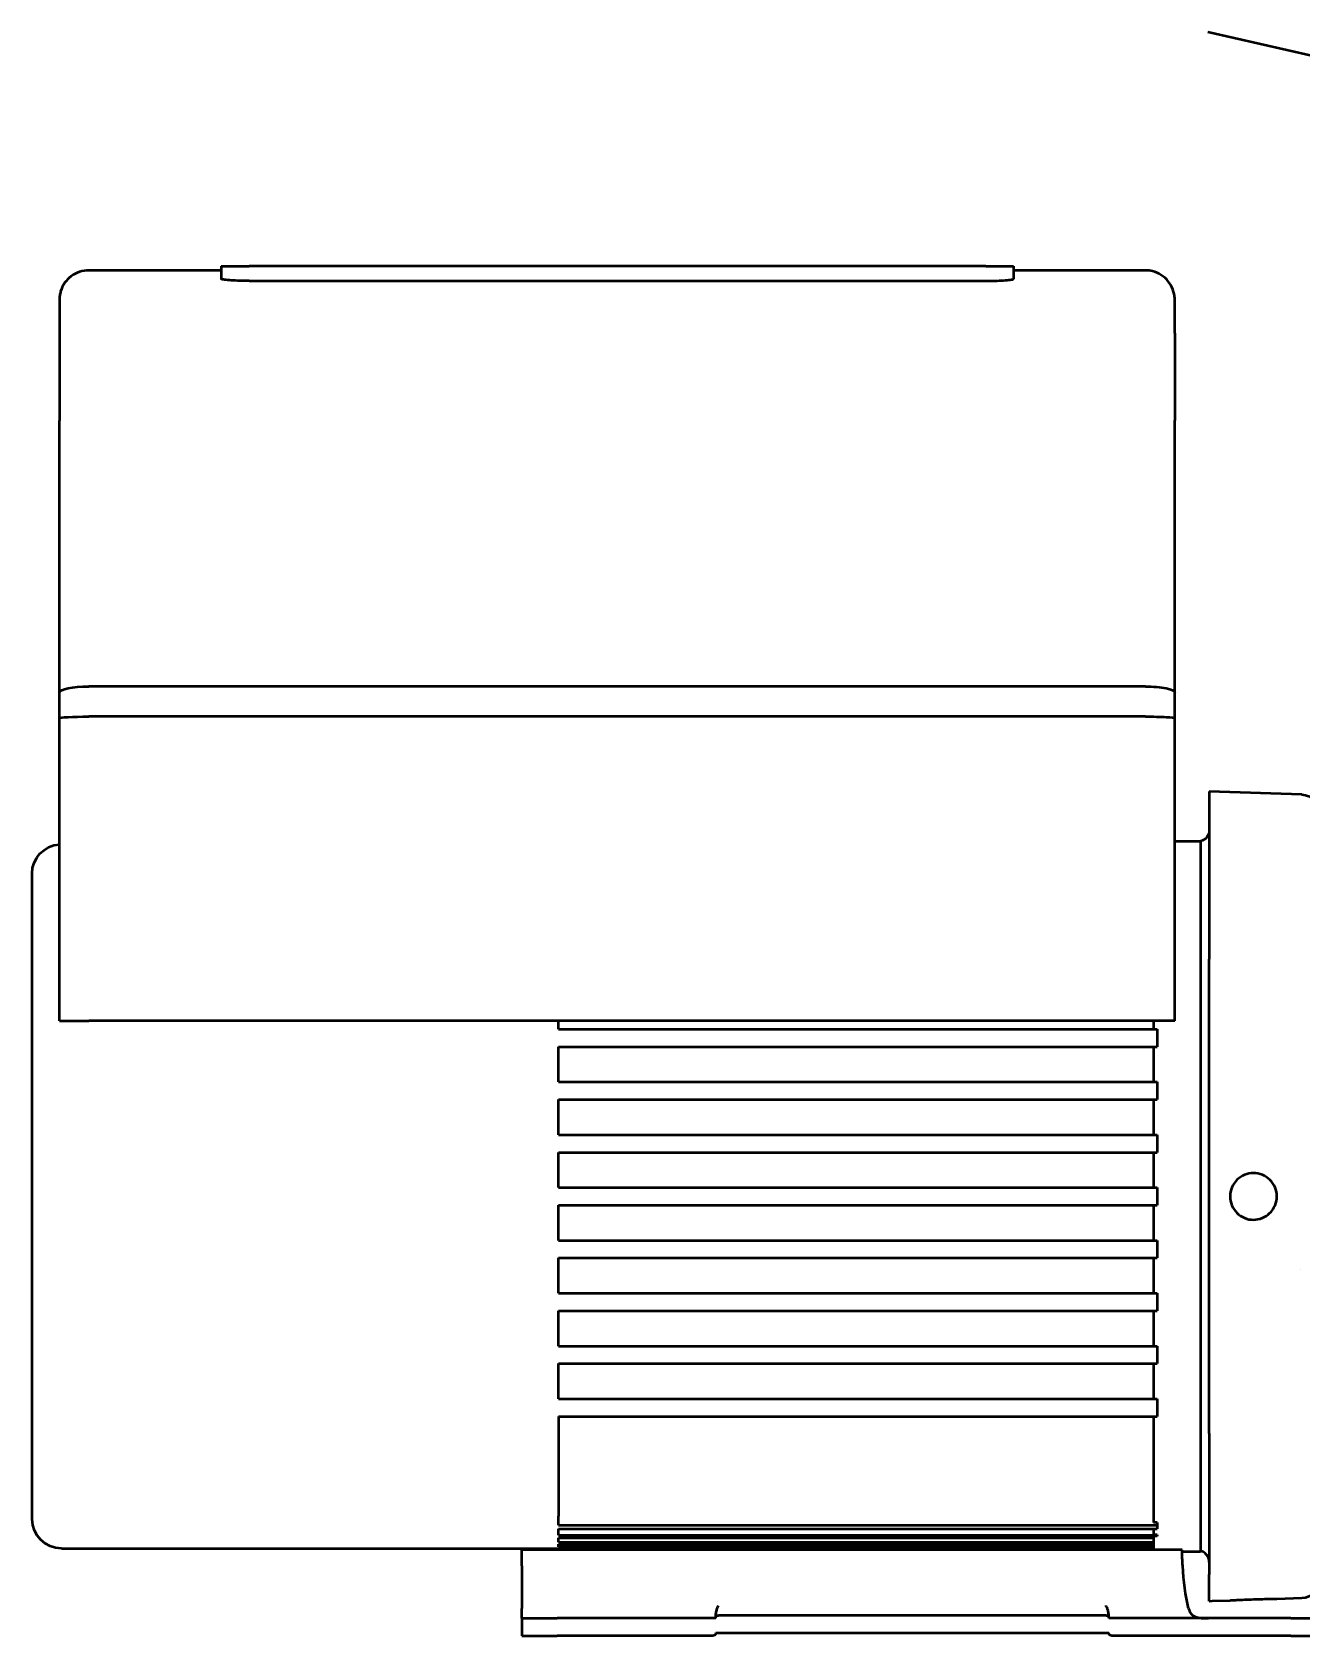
# Model space of a CAD drawing. Header units: millimetres. Extents: x -225363 to 347188, y -782467 to 813415.
# Drawn here: x 54169.7 to 54386, y 13628.4 to 13901.7 of the extents above; entities that cross this region are included whole.
import ezdxf

# ---------------------------------------------------------------- set-up
doc = ezdxf.new("R2010")
doc.units = ezdxf.units.MM
doc.layers.add('Visible (ISO)', color=7, linetype='Continuous', lineweight=50)

# ---------------------------------------------------------------- blocks, each defined once
blk = doc.blocks.new('bomtangap')
at = {"layer": 'Visible (ISO)'}
for p, q in [((54215.72, 20597.3), (54244.36, 20603.87)), ((54255.01, 20563.26), (54277.45, 20563.26)), ((54282.2, 20563.95), (54277.45, 20563.95)), ((54277.45, 20563.95), (54277.45, 20561.82)), ((54282.2, 20563.95), (54407.7, 20563.95)), ((54412.45, 20563.95), (54407.7, 20563.95)), ((54412.45, 20563.95), (54412.45, 20561.82)), ((54412.45, 20563.26), (54435.01, 20563.26)), ((54407.7, 20561.47), (54282.2, 20561.47)), ((54250.01, 20552.56), (54250.01, 20537.67)), ((54440.01, 20552.56), (54440.01, 20537.67)), ((54250.01, 20491.34), (54250.01, 20537.67)), ((54440.01, 20491.34), (54440.01, 20537.67)), ((54250.01, 20486.94), (54250.01, 20491.34)), ((54255.01, 20492.35), (54435.01, 20492.35)), ((54440.01, 20486.94), (54440.01, 20491.34)), ((54250.01, 20435.38), (54250.01, 20486.94)), ((54255.01, 20487.22), (54435.01, 20487.22)), ((54440.01, 20435.38), (54440.01, 20486.94)), ((54228.34, 20473.91), (54244.11, 20474.47)), ((54244.11, 20474.47), (54244.11, 20469.87)), ((54244.11, 20469.87), (54244.11, 20445.86)), ((54245.61, 20465.97), (54245.61, 20457.81)), ((54250.01, 20465.97), (54245.61, 20465.97)), ((54444.67, 20455.1), (54444.67, 20460.45)), ((54245.61, 20457.81), (54245.61, 20453.35)), ((54245.61, 20453.35), (54245.61, 20357.54)), ((54444.67, 20439.62), (54444.67, 20455.1)), ((54244.11, 20365.03), (54244.11, 20445.86)), ((54444.67, 20405.45), (54444.67, 20439.62)), ((54250.01, 20435.38), (54255.01, 20435.38)), ((54355.01, 20433.95), (54253.01, 20433.95)), ((54253.01, 20433.95), (54253.01, 20430.95)), ((54253.61, 20435.38), (54253.61, 20433.95)), ((54255.01, 20435.38), (54435.01, 20435.38)), ((54355.01, 20433.95), (54355.01, 20435.38)), ((54440.01, 20435.38), (54435.01, 20435.38)), ((54355.01, 20430.95), (54253.01, 20430.95)), ((54253.61, 20430.95), (54253.61, 20424.95)), ((54355.01, 20424.95), (54355.01, 20430.95)), ((54355.01, 20424.95), (54253.01, 20424.95)), ((54253.01, 20424.95), (54253.01, 20421.95)), ((54355.01, 20421.95), (54253.01, 20421.95)), ((54253.61, 20421.95), (54253.61, 20415.95)), ((54355.01, 20415.95), (54355.01, 20421.95)), ((54355.01, 20415.95), (54253.01, 20415.95)), ((54253.01, 20415.95), (54253.01, 20412.95)), ((54355.01, 20412.95), (54253.01, 20412.95)), ((54253.61, 20412.95), (54253.61, 20406.95)), ((54355.01, 20406.95), (54355.01, 20412.95)), ((54355.01, 20406.95), (54253.01, 20406.95)), ((54253.01, 20406.95), (54253.01, 20403.95)), ((54355.01, 20403.95), (54253.01, 20403.95)), ((54253.61, 20403.95), (54253.61, 20397.95)), ((54355.01, 20397.95), (54355.01, 20403.95)), ((54444.67, 20371.27), (54444.67, 20405.45)), ((54355.01, 20397.95), (54253.01, 20397.95)), ((54253.01, 20397.95), (54253.01, 20394.95)), ((54355.01, 20394.95), (54253.01, 20394.95)), ((54253.61, 20394.95), (54253.61, 20388.95)), ((54355.01, 20388.95), (54355.01, 20394.95)), ((54355.01, 20388.95), (54253.01, 20388.95)), ((54253.01, 20388.95), (54253.01, 20385.95)), ((54355.01, 20385.95), (54253.01, 20385.95)), ((54253.61, 20385.95), (54253.61, 20379.95)), ((54355.01, 20379.95), (54355.01, 20385.95)), ((54355.01, 20379.95), (54253.01, 20379.95)), ((54253.01, 20379.95), (54253.01, 20376.95)), ((54355.01, 20376.95), (54253.01, 20376.95)), ((54253.61, 20376.95), (54253.61, 20370.95)), ((54355.01, 20370.95), (54355.01, 20376.95)), ((54355.01, 20370.95), (54253.01, 20370.95)), ((54253.01, 20370.95), (54253.01, 20370.3)), ((54444.67, 20355.79), (54444.67, 20371.27)), ((54253.01, 20370.3), (54253.01, 20367.95)), ((54355.01, 20367.95), (54253.01, 20367.95)), ((54253.61, 20367.95), (54253.61, 20357.54)), ((54355.01, 20367.95), (54355.01, 20350.94)), ((54244.11, 20365.03), (54244.11, 20341.02)), ((54245.61, 20357.54), (54245.61, 20353.08)), ((54253.61, 20357.54), (54253.61, 20353.08)), ((54444.67, 20350.45), (54444.67, 20355.79)), ((54245.61, 20353.08), (54245.61, 20344.92)), ((54253.61, 20353.08), (54253.61, 20349.86)), ((54253.01, 20349.86), (54253.01, 20349.39)), ((54253.01, 20349.86), (54253.61, 20349.86)), ((54355.01, 20349.39), (54253.01, 20349.39)), ((54253.01, 20349.39), (54253.01, 20348.78)), ((54355.01, 20349.39), (54355.01, 20350.94)), ((54355.01, 20348.78), (54253.01, 20348.78)), ((54253.01, 20347.76), (54253.01, 20347.72)), ((54253.01, 20347.76), (54253.61, 20347.76)), ((54355.01, 20347.72), (54253.01, 20347.72)), ((54253.01, 20347.72), (54253.01, 20347.55)), ((54253.01, 20347.55), (54253.61, 20347.55)), ((54253.61, 20348.78), (54253.61, 20347.76)), ((54253.61, 20347.55), (54253.61, 20345.2)), ((54355.01, 20347.26), (54253.61, 20347.26)), ((54355.01, 20346.5), (54253.61, 20346.5)), ((54355.01, 20347.72), (54355.01, 20348.78)), ((54355.01, 20346.5), (54355.01, 20347.26)), ((54248.71, 20344.92), (54245.61, 20344.92)), ((54248.71, 20345.2), (54361.21, 20345.2)), ((54248.71, 20343.99), (54248.71, 20345.2)), ((54355.01, 20346.2), (54253.61, 20346.2)), ((54355.01, 20345.75), (54253.61, 20345.75)), ((54355.01, 20345.6), (54253.61, 20345.6)), ((54355.01, 20345.45), (54253.61, 20345.45)), ((54439.67, 20345.45), (54253.61, 20345.45)), ((54355.01, 20345.75), (54355.01, 20346.2)), ((54355.01, 20345.45), (54355.01, 20345.6)), ((54361.21, 20342.5), (54361.21, 20345.2)), ((54244.11, 20336.49), (54244.11, 20341.02)), ((54361.21, 20342.5), (54361.21, 20335.23)), ((54228.34, 20336.98), (54232.61, 20336.83)), ((54240.57, 20336.55), (54243.61, 20336.44)), ((54243.61, 20336.51), (54243.61, 20336.44)), ((54244.11, 20336.49), (54243.64, 20336.51)), ((54230.21, 20333.55), (54224.21, 20333.55)), ((54230.21, 20333.55), (54261.21, 20333.55)), ((54261.71, 20334.05), (54327.71, 20334.05)), ((54328.21, 20333.55), (54355.21, 20333.55)), ((54361.21, 20333.55), (54355.21, 20333.55)), ((54361.21, 20333.55), (54361.21, 20335.23)), ((54361.21, 20333.55), (54361.21, 20330.55)), ((54230.21, 20330.55), (54224.21, 20330.55)), ((54230.21, 20330.55), (54260.71, 20330.55)), ((54328.21, 20331.05), (54261.21, 20331.05)), ((54328.71, 20330.55), (54355.21, 20330.55)), ((54361.21, 20330.55), (54355.21, 20330.55))]:
    blk.add_line(p, q, dxfattribs=at)
for centre, radius, start, end in [((54228.44, 20470.9), 3.02, 92, 180), ((54246.09, 20467.88), 1.98, 180, 254.8656), ((54245.56, 20465.92), 0.05, 0, 74.8656), ((54439.67, 20460.45), 5, 0, 86.0951), ((54439.67, 20350.45), 5, 270, 0), ((54228.44, 20339.99), 3.02, 180, 268), ((54261.71, 20333.55), 0.5, 90, 180), ((54327.71, 20333.55), 0.5, 0, 90), ((54260.71, 20331.05), 0.5, 270, 0), ((54328.71, 20331.05), 0.5, 180, 270)]:
    blk.add_arc(centre, radius, start, end, dxfattribs=at)
for centre, major_axis, ratio, start_param, end_param in [((54255.01, 20491.34), (5, 0), 0.202294, 1.570796, 3.141593), ((54435.01, 20491.34), (-5, 0), 0.202294, 3.141593, 4.712389), ((54255.01, 20486.94), (5, 0), 0.055817, 1.570796, 3.141593), ((54435.01, 20486.94), (-5, 0), 0.055817, 3.141593, 4.712389), ((54228.62, 20405.44), (0, 63.5), 0.00001, 1.769222, 1.769224), ((54242.7, 20345.19), (0.01, -17.41), 0.345375, 0.961459, 1.415546)]:
    blk.add_ellipse(centre, major_axis=major_axis, ratio=ratio, start_param=start_param, end_param=end_param, dxfattribs=at)
for points, degree, knots in [([(54250.01, 20558.26), (54250.01, 20558.32), (54250.01, 20558.38), (54250.03, 20558.97), (54250.14, 20559.51), (54250.51, 20560.5), (54250.78, 20560.97), (54251.44, 20561.8), (54251.85, 20562.17), (54252.74, 20562.75), (54253.24, 20562.97), (54254.17, 20563.21), (54254.59, 20563.26), (54255.01, 20563.26)], 3, [0, 0, 0, 0, 0.0180183, 0.0180183, 0.1773362, 0.1773362, 0.3366536, 0.3366536, 0.4959417, 0.4959417, 0.6563157, 0.6563157, 0.78232, 0.78232, 0.78232, 0.78232]), ([(54435.01, 20563.26), (54435.55, 20563.26), (54436.1, 20563.17), (54437.11, 20562.83), (54437.59, 20562.57), (54438.44, 20561.93), (54438.82, 20561.54), (54439.42, 20560.67), (54439.66, 20560.18), (54439.87, 20559.44), (54439.93, 20559.21), (54439.99, 20558.74), (54440.01, 20558.5), (54440.01, 20558.26)], 3, [0, 0, 0, 0, 0.1621828, 0.1621828, 0.3213955, 0.3213955, 0.4807208, 0.4807208, 0.6400362, 0.6400362, 0.7105477, 0.7105477, 0.7825127, 0.7825127, 0.7825127, 0.7825127]), ([(54282.2, 20561.47), (54281.88, 20561.47), (54281.56, 20561.47), (54280.9, 20561.48), (54280.57, 20561.49), (54279.73, 20561.52), (54279.25, 20561.54), (54278.41, 20561.61), (54278.07, 20561.65), (54277.71, 20561.71), (54277.61, 20561.73), (54277.48, 20561.77), (54277.45, 20561.8), (54277.45, 20561.82)], 3, [0.000001, 0.000001, 0.000001, 0.000001, 0.0968872, 0.0968872, 0.2003319, 0.2003319, 0.3742371, 0.3742371, 0.5553805, 0.5553805, 0.6521972, 0.6521972, 0.7484702, 0.7484702, 0.7484702, 0.7484702]), ([(54407.7, 20561.47), (54408.02, 20561.47), (54408.35, 20561.47), (54409, 20561.48), (54409.33, 20561.49), (54410.17, 20561.52), (54410.65, 20561.54), (54411.49, 20561.61), (54411.83, 20561.65), (54412.19, 20561.71), (54412.29, 20561.73), (54412.42, 20561.77), (54412.45, 20561.8), (54412.45, 20561.82)], 3, [-0.7485266, -0.7485266, -0.7485266, -0.7485266, -0.6516331, -0.6516331, -0.5481807, -0.5481807, -0.3742623, -0.3742623, -0.1931053, -0.1931053, -0.0962813, -0.0962813, -0.000001, -0.000001, -0.000001, -0.000001]), ([(54250.01, 20552.56), (54250.01, 20553.7), (54250.01, 20554.69), (54250.01, 20555.55), (54250.01, 20556.97), (54250.01, 20557.83), (54250.01, 20558.12), (54250.01, 20558.26), (54250.01, 20558.26), (54250.01, 20558.26), (54250.01, 20558.26), (54250.01, 20558.26)], 5, [79.108418, 79.108418, 79.108418, 79.108418, 79.108418, 79.108418, 120.306552, 120.306552, 120.306552, 161.504685, 161.504685, 161.504685, 161.513725, 161.513725, 161.513725, 161.513725, 161.513725, 161.513725]), ([(54440.01, 20558.26), (54440.01, 20558.2), (54440.01, 20558.12), (54440.01, 20557.83), (54440.01, 20556.97), (54440.01, 20555.55), (54440.01, 20554.69), (54440.01, 20553.7), (54440.01, 20552.56)], 5, [160.38204, 160.38204, 160.38204, 160.38204, 160.38204, 160.38204, 201.586588, 201.586588, 201.586588, 242.791786, 242.791786, 242.791786, 242.791786, 242.791786, 242.791786]), ([(54233.1, 20403.54), (54233.03, 20403.66), (54232.97, 20403.79), (54232.71, 20404.41), (54232.61, 20404.95), (54232.61, 20405.94), (54232.71, 20406.48), (54233.12, 20407.46), (54233.42, 20407.9), (54234.13, 20408.61), (54234.58, 20408.92), (54235.56, 20409.32), (54236.09, 20409.42), (54236.59, 20409.43), (54237.09, 20409.43), (54237.62, 20409.33), (54238.6, 20408.92), (54239.05, 20408.61), (54239.66, 20408), (54239.9, 20407.69), (54240.08, 20407.35)], 3, [-0.789655, -0.789655, -0.789655, -0.789655, -0.749321, -0.749321, -0.599481, -0.599481, -0.449641, -0.449641, -0.299801, -0.299801, -0.1499, -0.1499, 0, 0, 0, 0.150106, 0.150106, 0.300212, 0.300212, 0.410079, 0.410079, 0.410079, 0.410079]), ([(54240.08, 20407.35), (54240.15, 20407.23), (54240.21, 20407.1), (54240.47, 20406.48), (54240.57, 20405.95), (54240.57, 20404.94), (54240.47, 20404.41), (54240.06, 20403.43), (54239.76, 20402.98), (54239.05, 20402.28), (54238.6, 20401.97), (54237.62, 20401.56), (54237.09, 20401.46), (54236.09, 20401.47), (54235.56, 20401.57), (54234.58, 20401.97), (54234.13, 20402.28), (54233.52, 20402.89), (54233.28, 20403.2), (54233.1, 20403.54)], 3, [-1.989477, -1.989477, -1.989477, -1.989477, -1.949302, -1.949302, -1.799259, -1.799259, -1.649216, -1.649216, -1.499174, -1.499174, -1.349068, -1.349068, -1.198962, -1.198962, -1.049062, -1.049062, -0.899161, -0.899161, -0.789655, -0.789655, -0.789655, -0.789655]), ([(54244.11, 20343.1), (54244.11, 20343.34), (54244.17, 20343.63), (54244.35, 20344.08), (54244.52, 20344.33), (54244.86, 20344.67), (54245.11, 20344.84), (54245.41, 20344.96), (54245.49, 20344.99), (54245.57, 20345.01)], 3, [0.2933139, 0.2933139, 0.2933139, 0.2933139, 0.3666775, 0.3666775, 0.4400198, 0.4400198, 0.5133359, 0.5133359, 0.5376372, 0.5376372, 0.5376372, 0.5376372]), ([(54245.57, 20345.01), (54245.58, 20345.01), (54245.58, 20345.01), (54245.59, 20345.02), (54245.59, 20345.02), (54245.6, 20345.03), (54245.6, 20345.03), (54245.61, 20345.05), (54245.61, 20345.05), (54245.61, 20345.06)], 3, [0.001237187, 0.001237187, 0.001237187, 0.001237187, 0.001850854, 0.001850854, 0.003702266, 0.003702266, 0.005554353, 0.005554353, 0.007406999, 0.007406999, 0.007406999, 0.007406999]), ([(54248.64, 20342.5), (54248.66, 20342.88), (54248.68, 20343.24), (54248.71, 20343.69), (54248.71, 20343.85), (54248.71, 20343.99)], 3, [3.9116875, 3.9116875, 3.9116875, 3.9116875, 4.0237027, 4.0237027, 4.0815208, 4.0815208, 4.0815208, 4.0815208]), ([(54232.61, 20336.83), (54232.61, 20336.83), (54232.71, 20336.82), (54233.12, 20336.82), (54233.42, 20336.81), (54234.13, 20336.8), (54234.58, 20336.79), (54235.56, 20336.76), (54236.09, 20336.75), (54236.59, 20336.73), (54237.09, 20336.71), (54237.62, 20336.69), (54238.6, 20336.65), (54239.05, 20336.63), (54239.66, 20336.6), (54239.9, 20336.59), (54240.08, 20336.58)], 3, [1.800075, 1.800075, 1.800075, 1.800075, 1.949915, 1.949915, 2.099755, 2.099755, 2.249656, 2.249656, 2.399556, 2.399556, 2.399556, 2.549662, 2.549662, 2.699768, 2.699768, 2.809635, 2.809635, 2.809635, 2.809635]), ([(54240.08, 20336.58), (54240.15, 20336.57), (54240.21, 20336.57), (54240.47, 20336.55), (54240.57, 20336.55), (54240.57, 20336.55)], 3, [0.4100789, 0.4100789, 0.4100789, 0.4100789, 0.4502545, 0.4502545, 0.6002971, 0.6002971, 0.6002971, 0.6002971]), ([(54243.61, 20336.51), (54243.61, 20336.51), (54243.61, 20336.51), (54243.61, 20336.51), (54243.62, 20336.51), (54243.62, 20336.51), (54243.63, 20336.51), (54243.63, 20336.51), (54243.64, 20336.51), (54243.64, 20336.51), (54243.64, 20336.51), (54243.64, 20336.51), (54243.64, 20336.51)], 3, [0.013571585, 0.013571585, 0.013571585, 0.013571585, 0.01469886, 0.01469886, 0.015829017, 0.015829017, 0.016959456, 0.016959456, 0.018089896, 0.018089896, 0.018089896, 0.018092795, 0.018092795, 0.018092795, 0.018092795]), ([(54247.63, 20335.23), (54247.61, 20335.15), (54247.59, 20335.07), (54247.46, 20334.68), (54247.29, 20334.41), (54246.85, 20333.97), (54246.57, 20333.83), (54245.93, 20333.64), (54245.57, 20333.59), (54244.89, 20333.55), (54244.58, 20333.54), (54244.26, 20333.55)], 3, [-0.6310374, -0.6310374, -0.6310374, -0.6310374, -0.6063444, -0.6063444, -0.4996802, -0.4996802, -0.3747602, -0.3747602, -0.2498401, -0.2498401, -0.1539376, -0.1539376, -0.1539376, -0.1539376]), ([(54261.21, 20333.55), (54261.21, 20333.56), (54261.21, 20333.58), (54261.21, 20333.69), (54261.22, 20333.83), (54261.26, 20334.22), (54261.28, 20334.46), (54261.37, 20334.91), (54261.42, 20335.09), (54261.48, 20335.23), (54261.48, 20335.23), (54261.48, 20335.23)], 3, [-0.9526806, -0.9526806, -0.9526806, -0.9526806, -0.9057283, -0.9057283, -0.796712, -0.796712, -0.6838121, -0.6838121, -0.5935338, -0.5935338, -0.5932473, -0.5932473, -0.5932473, -0.5932473]), ([(54328.21, 20333.55), (54328.21, 20333.57), (54328.21, 20333.65), (54328.19, 20333.89), (54328.18, 20334.06), (54328.13, 20334.48), (54328.09, 20334.71), (54328.01, 20335.04), (54327.98, 20335.14), (54327.94, 20335.23)], 3, [0.1007335, 0.1007335, 0.1007335, 0.1007335, 0.1902371, 0.1902371, 0.2788575, 0.2788575, 0.3725486, 0.3725486, 0.4227378, 0.4227378, 0.4227378, 0.4227378])]:
    blk.add_open_spline(points, degree=degree, knots=knots, dxfattribs=at)
for points in [[(54261.48, 20335.23), (54261.56, 20335.4), (54261.64, 20335.57), (54261.71, 20335.73)], [(54327.94, 20335.23), (54327.87, 20335.4), (54327.79, 20335.57), (54327.71, 20335.73)]]:
    blk.add_open_spline(points, degree=3, dxfattribs=at)

msp = doc.modelspace()

# ---------------------------------------------------------------- block references
at = {"xscale": -1}
msp.add_blockref('bomtangap', (108614.33, -6702.15), dxfattribs=at)

doc.saveas('drawing.dxf')
